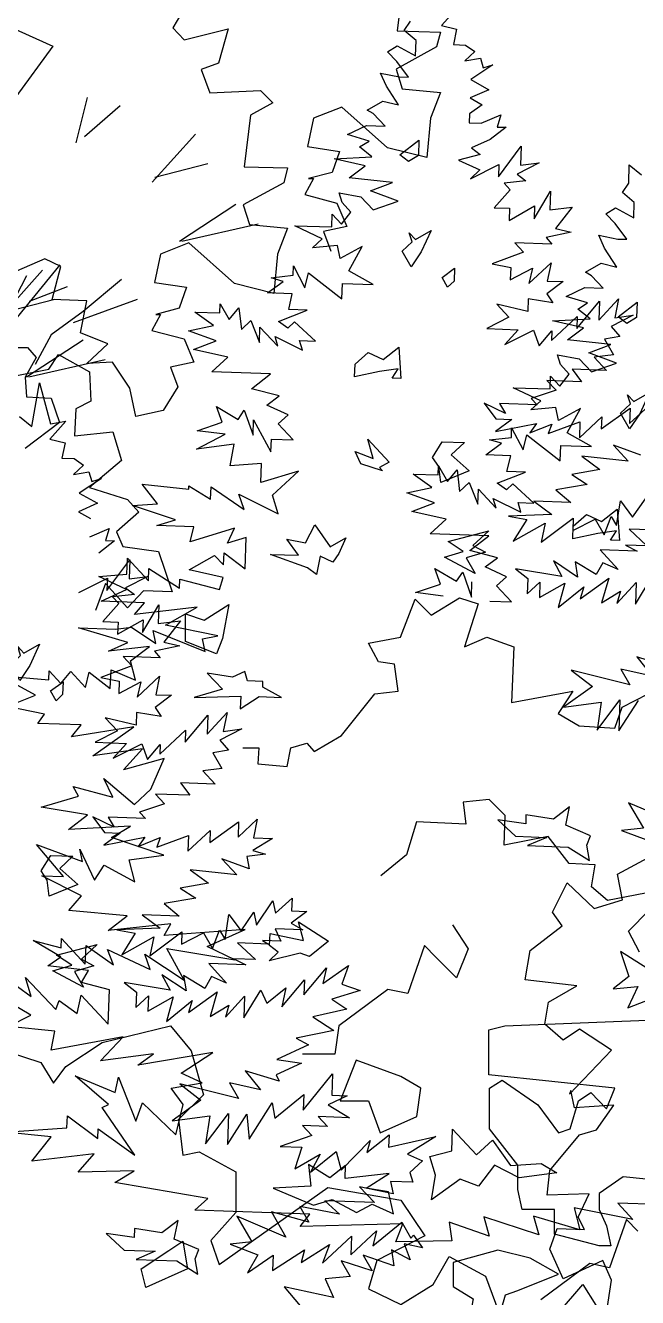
# Model space of a CAD drawing. Header units: inches. Extents: x 11.9 to 85.3, y 21.1 to 37.4.
# Drawn here: x 59.074 to 59.3093, y 23.2808 to 23.7703 of the extents above; entities that cross this region are included whole.
import ezdxf

# ---------------------------------------------------------------- set-up
doc = ezdxf.new("R2010")
doc.units = ezdxf.units.IN
doc.header["$MEASUREMENT"] = 0
doc.layers.add('CAY', color=94, linetype='Continuous')
doc.layers.add('CAY-3', color=61, linetype='Continuous')

# ---------------------------------------------------------------- blocks, each defined once
blk = doc.blocks.new('A$C76451831')
at = {"layer": 'CAY'}
for p, q in [((3764, 1772.8), (3822.4, 1787)), ((3822.4, 1787), (3840.1, 1765.7)), ((3732.8, 1752.2), (3764, 1772.8)), ((3680.9, 1765.7), (3711.5, 1755.7)), ((3711.5, 1755.7), (3722.2, 1738)), ((3840.1, 1765.7), (3850.7, 1728)), ((3722.2, 1738), (3732.8, 1752.2)), ((3850.7, 1728), (3829.5, 1706.7)), ((3829.5, 1706.7), (3833, 1676.1)), ((3833, 1676.1), (3847.2, 1679)), ((3847.2, 1679), (3878.4, 1661.9)), ((3878.4, 1661.9), (3878.4, 1627.1)), ((3864.3, 1582.3), (3957.4, 1648.4)), ((3957.4, 1648.4), (4019.9, 1637.7)), ((4019.9, 1637.7), (4040.5, 1607.1)), ((3878.4, 1627.1), (3857.2, 1602.9)), ((4040.5, 1607.1), (3999.3, 1585.8)), ((3857.2, 1602.9), (3864.3, 1582.3)), ((3999.3, 1585.8), (3992.2, 1561.6)), ((4047.6, 1565.2), (4061.2, 1589.4)), ((4061.2, 1589.4), (4092.4, 1572.3)), ((4092.4, 1572.3), (4106.6, 1533.9)), ((3992.2, 1561.6), (4019.9, 1548.1)), ((4019.9, 1548.1), (4047.6, 1565.2)), ((4154.9, 1541), (4175.6, 1565.2)), ((4175.6, 1565.2), (4217.4, 1499.1)), ((5931.9, 1262.1), (5932.4, 1277.9)), ((5932.4, 1277.9), (5943, 1269.4)), ((5926.6, 1254.1), (5931.9, 1262.1)), ((5936.7, 1245.6), (5926.6, 1254.1)), ((5936.3, 1232.4), (5936.7, 1245.6)), ((5912.4, 1236), (5920.7, 1241.1)), ((5920.2, 1227.6), (5912.4, 1236)), ((5920.7, 1241.1), (5936.3, 1232.4)), ((5930.2, 1214.1), (5920.2, 1227.6)), ((5906.3, 1217.6), (5922.5, 1214.3)), ((5911.3, 1206.6), (5906.3, 1217.6)), ((5922.5, 1214.3), (5930.2, 1214.1)), ((5921.6, 1190.3), (5911.3, 1206.6)), ((5894.8, 1185.8), (5908.2, 1193.5)), ((5908.2, 1193.5), (5921.6, 1190.3)), ((5900.1, 1182.9), (5894.8, 1185.8)), ((5910.1, 1172.2), (5900.1, 1182.9)), ((5878.2, 1165.1), (5894.3, 1172.7)), ((5894.3, 1172.7), (5910.1, 1172.2)), ((5896.6, 1159.5), (5878.2, 1165.1)), ((5888.2, 1154.3), (5896.6, 1159.5)), ((5866.6, 1144.2), (5898.8, 1145.8)), ((5898.8, 1145.8), (5888.2, 1154.3)), ((5893.1, 1138.3), (5866.6, 1144.2)), ((5879.6, 1127.9), (5893.1, 1138.3)), ((5916.6, 1123.9), (5879.6, 1127.9)), ((5897.8, 1116.8), (5916.6, 1123.9)), ((5435.2, 1102.7), (5443.6, 1115.3)), ((5443.6, 1115.3), (5470, 1100.6)), ((5871, 1115), (5889.4, 1111.7)), ((5873.4, 1106.8), (5871, 1115)), ((5921.5, 1107.8), (5897.8, 1116.8)), ((5407.8, 1097.4), (5435.2, 1102.7)), ((5880.8, 1098.4), (5873.4, 1106.8)), ((5889.4, 1111.7), (5899.9, 1100.4)), ((5899.9, 1100.4), (5921.5, 1107.8)), ((5420.6, 1053.6), (5427.3, 1091)), ((5427.3, 1091), (5436.5, 1055.8)), ((5470, 1100.6), (5471.1, 1075.2)), ((5864.5, 1085.8), (5864.9, 1096.7)), ((5864.9, 1096.7), (5872.8, 1088.2)), ((5872.8, 1088.2), (5880.8, 1098.4)), ((5856.5, 1075.7), (5832.8, 1086.9)), ((5832.8, 1086.9), (5864.5, 1085.8)), ((5458.4, 1068.9), (5457.3, 1045.7)), ((5471.1, 1075.2), (5458.4, 1068.9)), ((5848, 1067.8), (5856.5, 1075.7)), ((5869.4, 1069.8), (5848, 1067.8)), ((5871.7, 1058.8), (5869.4, 1069.8)), ((5890.7, 1069), (5871.7, 1058.8)), ((5879.1, 1048.1), (5890.7, 1069)), ((5410, 1062.2), (5420.6, 1053.6)), ((5449.8, 1058.1), (5436.1, 1042.7)), ((5436.5, 1055.8), (5449.8, 1058.1)), ((5457.3, 1045.7), (5490, 1048.9)), ((5490, 1048.9), (5497.4, 1024.6)), ((5831.4, 1044.3), (5831.6, 1052.5)), ((5831.6, 1052.5), (5841.4, 1033.6)), ((5900, 1036.5), (5879.1, 1048.1)), ((5436.1, 1042.7), (5449.1, 1039.5)), ((5449.1, 1039.5), (5446.4, 1026.4)), ((5809.5, 1029.2), (5823, 1039.2)), ((5812.7, 1042.3), (5831.4, 1044.3)), ((5823, 1039.2), (5812.7, 1042.3)), ((5841.4, 1033.6), (5844.6, 1046.6)), ((5844.6, 1046.6), (5873.3, 1024.3)), ((5873.3, 1024.3), (5873.7, 1037.4)), ((5873.7, 1037.4), (5900, 1036.5)), ((5446.4, 1026.4), (5456.8, 1026.1)), ((5456.8, 1026.1), (5464.8, 1020.4)), ((5830.8, 1028.5), (5809.5, 1029.2)), ((5827.6, 1015), (5830.8, 1028.5)), ((5464.8, 1020.4), (5456.3, 1012.5)), ((5456.3, 1012.5), (5469.5, 1014.7)), ((5469.5, 1014.7), (5472, 1006.5)), ((5497.4, 1024.6), (5470, 1001.4)), ((5768.6, 1012.1), (5768.9, 1019.8)), ((5768.9, 1019.8), (5776.6, 1006.4)), ((5776.6, 1006.4), (5785.1, 1016.5)), ((5785.1, 1016.5), (5787.1, 997.8)), ((5819.1, 1004.9), (5843.5, 1014.5)), ((5843.5, 1014.5), (5827.6, 1015)), ((5480.2, 1008.9), (5461.2, 996.5)), ((5472, 1006.5), (5480.2, 1008.9)), ((5747.3, 1012.8), (5768.6, 1012.1)), ((5763.2, 1001.4), (5747.3, 1012.8)), ((5787.1, 997.8), (5795.1, 1005.7)), ((5795.1, 1005.7), (5802.6, 986.9)), ((5827.1, 999.2), (5819.1, 1004.9)), ((5832.7, 1004.4), (5827.1, 999.2)), ((5850.7, 987.9), (5832.7, 1004.4)), ((5461.2, 996.5), (5476.8, 987.8)), ((5470, 1001.4), (5502.7, 990.9)), ((5741.8, 996.7), (5763.2, 1001.4)), ((5765.5, 988.2), (5741.8, 996.7)), ((5802.6, 986.9), (5803.1, 1000)), ((5803.1, 1000), (5818.4, 983.6)), ((5476.8, 987.8), (5460.6, 980.6)), ((5502.7, 990.9), (5512.2, 980.3)), ((5746.2, 980.7), (5765.5, 988.2)), ((5818.4, 983.6), (5815.9, 991.8)), ((5815.9, 991.8), (5839.5, 980.1)), ((5839.5, 980.1), (5837.1, 988.4)), ((5837.1, 988.4), (5850.7, 987.9)), ((5460.6, 980.6), (5470.9, 974.8)), ((5512.2, 980.3), (5493.2, 963.4)), ((5775.4, 974.2), (5746.2, 980.7)), ((5761.9, 961.5), (5775.4, 974.2)), ((5470.3, 959), (5486.9, 966.1)), ((5486.9, 966.1), (5483.8, 955.8)), ((5493.2, 963.4), (5498.5, 950.8)), ((5812.1, 959.8), (5761.9, 961.5)), ((5795.8, 947.2), (5812.1, 959.8)), ((5491.5, 955.5), (5478, 945.1)), ((5483.8, 955.8), (5491.5, 955.5)), ((5498.5, 950.8), (5529.1, 946.6)), ((5485, 913.1), (5504.5, 939.2)), ((5504.5, 939.2), (5503.9, 922.9)), ((5529.1, 946.6), (5540.7, 911.8)), ((5819.6, 940.9), (5795.8, 947.2)), ((5808.9, 933.2), (5819.6, 940.9)), ((5770.8, 918.6), (5765.8, 931.9)), ((5765.8, 931.9), (5784.4, 920.9)), ((5784.4, 920.9), (5789.7, 928.8)), ((5789.7, 928.8), (5797.1, 907.3)), ((5827.2, 924.8), (5808.9, 933.2)), ((5460.9, 911.2), (5485.4, 923.5)), ((5483.7, 919.1), (5475.3, 895.9)), ((5502.7, 898.1), (5483.7, 919.1)), ((5485.4, 923.5), (5485, 913.1)), ((5519.9, 925), (5501, 915.3)), ((5503.9, 922.9), (5519.9, 925)), ((5749.2, 911.2), (5770.8, 918.6)), ((5797.1, 907.3), (5797.6, 920.4)), ((5818.7, 916.9), (5827.2, 924.8)), ((5831.4, 903.4), (5818.7, 916.9)), ((5508.5, 909.6), (5489.8, 907.5)), ((5489.8, 907.5), (5495.1, 901.9)), ((5501, 915.3), (5508.5, 909.6)), ((5516.4, 912.8), (5502.7, 898.1)), ((5540.7, 911.8), (5516.4, 912.8)), ((5773.1, 908.1), (5749.2, 911.2)), ((5495.1, 901.9), (5481.4, 886.5)), ((5515.5, 877.1), (5529.5, 900.7)), ((5529.5, 900.7), (5528.9, 884.8)), ((5812.9, 904), (5831.4, 903.4)), ((5481.4, 886.5), (5494.5, 886)), ((5494.1, 875.6), (5515.9, 888)), ((5494.5, 886), (5494.1, 875.6)), ((5515.9, 888), (5515.5, 877.1)), ((5528.9, 884.8), (5548, 886.9)), ((5548, 886.9), (5533.8, 868.8)), ((5547.3, 865.6), (5525.8, 860.9)), ((5533.8, 868.8), (5547.3, 865.6)), ((5498.9, 856.4), (5506.3, 848.5)), ((5530.6, 855.3), (5498.9, 856.4)), ((5525.8, 860.9), (5530.6, 855.3)), ((5506.3, 848.5), (5479.7, 838.5)), ((5479.7, 838.5), (5495.4, 835.2)), ((5495.4, 835.2), (5495.1, 824.8)), ((5495.1, 824.8), (5514, 834.6)), ((5510.8, 821.5), (5530, 839.5)), ((5514, 834.6), (5510.8, 821.5)), ((5530, 839.5), (5526.8, 823.7)), ((5540.3, 823.2), (5526.4, 812.8)), ((5526.8, 823.7), (5540.3, 823.2)), ((5510.4, 808.4), (5510, 797.5)), ((5531.5, 805), (5510.4, 808.4)), ((5526.4, 812.8), (5531.5, 805)), ((5570.9, 790), (5587.9, 808.4)), ((5587.9, 808.4), (5584.6, 792.2)), ((5510, 797.5), (5483.5, 803.9)), ((5483.5, 803.9), (5494, 792.7)), ((5552.1, 782.9), (5571.5, 806.3)), ((5571.5, 806.3), (5570.9, 790)), ((5494, 792.7), (5475, 782.9)), ((5530.4, 772.8), (5552.4, 793.3)), ((5552.4, 793.3), (5552.1, 782.9)), ((5600.5, 794.4), (5581.6, 784.6)), ((5584.6, 792.2), (5600.5, 794.4)), ((5475, 782.9), (5501.7, 782)), ((5501.7, 782), (5490.4, 769.2)), ((5490.4, 769.2), (5514.9, 781.5)), ((5514.9, 781.5), (5519.8, 768.2)), ((5519.8, 768.2), (5530.7, 781)), ((5530.7, 781), (5530.4, 772.8)), ((5589, 776.2), (5575.8, 773.9)), ((5581.6, 784.6), (5589, 776.2)), ((5575.8, 773.9), (5583.5, 760.5)), ((5583.5, 760.5), (5567.1, 758.4)), ((5567.1, 758.4), (5577.6, 747.1)), ((5577.6, 747.1), (5548.1, 748.2)), ((5548.1, 748.2), (5555.9, 737.5)), ((5526.5, 738.5), (5534.4, 730.1)), ((5555.9, 737.5), (5526.5, 738.5)), ((5534.4, 730.1), (5512.8, 723.1)), ((5512.8, 723.1), (5518.1, 717.5)), ((5472.8, 719.1), (5482.8, 705.6)), ((5491.1, 710.3), (5472.8, 719.1)), ((5518.1, 717.5), (5485.9, 718.6)), ((5485.9, 718.6), (5491.1, 710.3)), ((5573.1, 697), (5597.7, 714.7)), ((5597.3, 701.6), (5613.7, 716.9)), ((5597.7, 714.7), (5597.3, 701.6)), ((5613.7, 716.9), (5610.4, 701.1)), ((5496.3, 705.1), (5482.4, 694.7)), ((5482.4, 694.7), (5517.5, 701.6)), ((5482.8, 705.6), (5496.3, 705.1)), ((5517.5, 701.6), (5511.8, 693.7)), ((5511.8, 693.7), (5530.6, 701.2)), ((5527.6, 693.1), (5554.7, 703.1)), ((5530.6, 701.2), (5527.6, 693.1)), ((5554.2, 689.5), (5573.5, 707.4)), ((5554.7, 703.1), (5554.2, 689.5)), ((5573.5, 707.4), (5573.1, 697)), ((5626.7, 700.5), (5610, 690.2)), ((5610.4, 701.1), (5626.7, 700.5)), ((5620.8, 687.1), (5604.8, 685)), ((5610, 690.2), (5620.8, 687.1)), ((5606.7, 674.5), (5583.5, 683)), ((5583.5, 683), (5596.1, 669.4)), ((5604.8, 685), (5606.7, 674.5)), ((5596.1, 669.4), (5556.4, 673.5)), ((5556.4, 673.5), (5571.9, 662.1)), ((5571.9, 662.1), (5547.7, 658)), ((5547.7, 658), (5561, 649.3)), ((5561, 649.3), (5534.1, 644.8)), ((5534.1, 644.8), (5546.9, 634)), ((5613.2, 626.2), (5627.1, 647)), ((5627.1, 647), (5629.4, 636.5)), ((5629.4, 636.5), (5643.5, 649.2)), ((5643.5, 649.2), (5643.1, 638.3)), ((5515.2, 635.1), (5530.7, 623.7)), ((5546.9, 634), (5515.2, 635.1)), ((5586.1, 614), (5589.5, 635.2)), ((5589.5, 635.2), (5599.9, 621.2)), ((5599.9, 621.2), (5610.9, 637.2)), ((5610.9, 637.2), (5613.2, 626.2)), ((5656.2, 637.9), (5642.7, 627.9)), ((5643.1, 638.3), (5656.2, 637.9)), ((5530.7, 623.7), (5493.4, 622.2)), ((5493.4, 622.2), (5509.2, 619.4)), ((5575.4, 606.2), (5581.3, 621.9)), ((5581.3, 621.9), (5586.1, 614)), ((5629, 622.9), (5634, 612.3)), ((5652.9, 622.1), (5629, 622.9)), ((5642.7, 627.9), (5652.9, 622.1)), ((5509.2, 619.4), (5497.7, 600.8)), ((5497.7, 600.8), (5525, 616.1)), ((5521.7, 599.9), (5549.1, 620.3)), ((5525, 616.1), (5521.7, 599.9)), ((5549.1, 620.3), (5548.8, 609.9)), ((5548.8, 609.9), (5567.7, 619.6)), ((5567.7, 619.6), (5575.4, 606.2)), ((5596.8, 610.9), (5612.2, 596.8)), ((5623.5, 610), (5596.8, 610.9)), ((5618.2, 612.9), (5623.5, 610)), ((5634, 612.3), (5618.2, 612.9)), ((5603.9, 592.1), (5572.2, 593.2)), ((5572.2, 593.2), (5587.5, 576.3)), ((5612.2, 596.8), (5593.6, 597.4)), ((5593.6, 597.4), (5603.9, 592.1)), ((5653.7, 566.3), (5673.1, 589.7)), ((5669.9, 576.2), (5691.8, 591.7)), ((5673.1, 589.7), (5669.9, 576.2)), ((5691.8, 591.7), (5686.2, 575.6)), ((5552.8, 569.8), (5532, 583.7)), ((5532, 583.7), (5539.2, 570.3)), ((5568.7, 572), (5550.5, 583.1)), ((5550.5, 583.1), (5552.8, 569.8)), ((5574.5, 582.2), (5568.7, 572)), ((5587.5, 576.3), (5574.5, 582.2)), ((5634.8, 556.1), (5654.2, 579.4)), ((5654.2, 579.4), (5653.7, 566.3)), ((5499.6, 577.1), (5510.2, 568.6)), ((5539.2, 570.3), (5499.6, 577.1)), ((5510.2, 568.6), (5509.7, 555.5)), ((5554.9, 551.2), (5579.5, 568.9)), ((5579.5, 568.9), (5573.3, 547.8)), ((5602.3, 546.8), (5616.7, 570.3)), ((5616.7, 570.3), (5621.8, 559.3)), ((5621.8, 559.3), (5638.1, 572.3)), ((5638.1, 572.3), (5634.8, 556.1)), ((5701.9, 570.1), (5677.6, 562.8)), ((5686.2, 575.6), (5701.9, 570.1)), ((5509.7, 555.5), (5520.5, 565.5)), ((5520.5, 565.5), (5520, 552.4)), ((5520, 552.4), (5541.7, 564.8)), ((5541.7, 564.8), (5536, 543.7)), ((5536, 543.7), (5557.9, 561.5)), ((5557.9, 561.5), (5554.9, 551.2)), ((5573.3, 547.8), (5589.5, 557.7)), ((5586.4, 547.4), (5602.9, 565.4)), ((5589.5, 557.7), (5586.4, 547.4)), ((5602.9, 565.4), (5602.3, 546.8)), ((5677.6, 562.8), (5690.5, 554.2)), ((5690.5, 554.2), (5661.2, 547.5)), ((5661.2, 547.5), (5679.4, 536)), ((5679.4, 536), (5647, 529.4)), ((5683.6, 539.8), (5680.1, 515.6)), ((5657.7, 523.6), (5630.5, 510.9)), ((5647, 529.4), (5657.7, 523.6)), ((5680.1, 515.6), (5652.4, 515.6)), ((5651.7, 507.9), (5630, 497.8)), ((5630.5, 510.9), (5651.7, 507.9)), ((5589.9, 491), (5597.6, 477.6)), ((5616.4, 485.1), (5589.9, 491)), ((5632.6, 492.3), (5603.4, 501.4)), ((5603.4, 501.4), (5616.4, 485.1)), ((5630, 497.8), (5632.6, 492.3)), ((5653, 467.5), (5678.1, 498.8)), ((5678.1, 498.8), (5677.5, 480.3)), ((5597.6, 477.6), (5547.3, 490.2)), ((5547.3, 490.2), (5565.4, 476)), ((5628.7, 460.7), (5653.5, 481.1)), ((5653.5, 481.1), (5653, 467.5)), ((5677.5, 480.3), (5690.6, 479.8)), ((5565.4, 476), (5540.7, 458.3)), ((5606.8, 442.8), (5626.5, 473.9)), ((5626.5, 473.9), (5628.7, 460.7)), ((5690.6, 479.8), (5674.5, 472.2)), ((5674.5, 472.2), (5692.6, 461.1)), ((5540.7, 458.3), (5573.1, 462.6)), ((5569.5, 438.7), (5589, 464.8)), ((5573.1, 462.6), (5569.5, 438.7)), ((5589, 464.8), (5588.1, 438)), ((5588.1, 438), (5604.8, 464.2)), ((5604.8, 464.2), (5606.8, 442.8)), ((5665.9, 462.1), (5673.8, 453.6)), ((5692.6, 461.1), (5665.9, 462.1)), ((5652.5, 454.4), (5660.4, 445.9)), ((5673.8, 453.6), (5652.5, 454.4)), ((5660.4, 445.9), (5633.3, 436.5)), ((5633.3, 436.5), (5651.9, 435.8)), ((5685.6, 416.1), (5710.5, 441.5)), ((5707.5, 431.2), (5726.6, 446.4)), ((5710.5, 441.5), (5707.5, 431.2)), ((5726.6, 446.4), (5726.2, 435.9)), ((5726.2, 435.9), (5766.8, 445)), ((5766.8, 445), (5742.3, 429.9)), ((5651.9, 435.8), (5645.8, 417.4)), ((5645.8, 417.4), (5667.5, 429.8)), ((5659.3, 414.3), (5681.2, 432.1)), ((5667.5, 429.8), (5659.3, 414.3)), ((5681.2, 432.1), (5685.6, 416.1)), ((5742.3, 429.9), (5755.2, 424.1)), ((5755.2, 424.1), (5744.5, 414)), ((5746.9, 405.8), (5727.9, 406.4)), ((5727.9, 406.4), (5730.2, 395.9)), ((5744.5, 414), (5746.9, 405.8)), ((5701.4, 401.9), (5714.1, 388.3)), ((5730.2, 395.9), (5701.4, 401.9)), ((5650.1, 385.1), (5657.8, 371.7)), ((5684.3, 378.5), (5650.1, 385.1)), ((5714.1, 388.3), (5671.6, 389.8)), ((5671.6, 389.8), (5684.3, 378.5)), ((5596.3, 376.6), (5609.2, 354.8)), ((5638.3, 358.8), (5596.3, 376.6)), ((5625.9, 380.5), (5638.3, 358.8)), ((5657.8, 371.7), (5625.9, 380.5)), ((5712.8, 351.2), (5737.6, 371.6)), ((5737.6, 371.6), (5745.2, 357.8)), ((5694, 343.7), (5716, 364.2)), ((5716, 364.2), (5712.8, 351.2)), ((5745.2, 357.8), (5747.6, 360.4)), ((5747.6, 360.4), (5755.4, 349.7)), ((5609.2, 354.8), (5590.5, 352.7)), ((5590.5, 352.7), (5614.2, 343.7)), ((5651.2, 337), (5675.7, 352.5)), ((5669.7, 336.4), (5694.5, 359.5)), ((5675.7, 352.5), (5669.7, 336.4)), ((5694.5, 359.5), (5694, 343.7)), ((5755.4, 349.7), (5739.6, 353)), ((5739.6, 353), (5744.6, 339.2)), ((5614.2, 343.7), (5605.5, 328.2)), ((5605.5, 328.2), (5627.4, 343.3)), ((5626.9, 330.2), (5654.2, 347.8)), ((5627.4, 343.3), (5626.9, 330.2)), ((5654.2, 347.8), (5651.2, 337)), ((5712.1, 329.9), (5685.6, 338.5)), ((5685.6, 338.5), (5693.3, 325.1)), ((5730.8, 334.2), (5704.4, 343.3)), ((5704.4, 343.3), (5712.1, 329.9)), ((5744.6, 339.2), (5728.6, 347.9)), ((5728.6, 347.9), (5730.8, 334.2)), ((5693.3, 325.1), (5672, 323.1)), ((5672, 323.1), (5679.1, 307)), ((5636.8, 316.2), (5655.1, 294.3)), ((5679.1, 307), (5636.8, 316.2))]:
    blk.add_line(p, q, dxfattribs=at)
for points in [[(4196, 1540.6), (4200.2, 1569.1), (4192.8, 1586), (4159, 1570.1), (4147.4, 1595.5), (4153.8, 1613.4), (4177, 1612.3), (4171.7, 1622.9), (4181.2, 1642.9), (4145.3, 1641.9), (4147.4, 1663), (4172.8, 1693.5), (4187.5, 1697.8), (4202.3, 1718.9), (4168.5, 1716.7), (4165.4, 1731.5), (4164.3, 1728.3), (4200.2, 1766.3), (4172.8, 1784.2), (4159, 1774.7), (4143.2, 1788.5), (4146.4, 1807.4), (4170.6, 1821.2), (4126.4, 1826.4), (4130.6, 1851.7), (4158, 1872.8), (4149.6, 1884.4), (4162.2, 1909.7), (4185.4, 1887.6), (4209.7, 1895), (4205.5, 1917.1), (4235, 1933)], [(5738.9, 1437), (5733.7, 1392.7), (5770.6, 1391.6), (5767.4, 1379), (5732.6, 1360), (5737.9, 1343.1), (5770.6, 1340), (5762.2, 1317.8), (5759, 1284.1), (5725.2, 1292.5), (5686.2, 1327.3), (5662, 1317.8), (5656.7, 1293.6), (5684.1, 1289.3), (5677.8, 1271.4), (5657.7, 1266.1), (5662, 1266.1), (5654.6, 1252.4), (5682, 1245), (5690.4, 1225), (5670.4, 1220.8), (5676.7, 1203.9)], [(1271.4, 1199.6), (1249.3, 1161.6), (1258.8, 1151.1), (1296.7, 1160.6), (1288.3, 1131.1), (1273.5, 1125.8), (1280.9, 1105.7), (1324.2, 1107.9), (1334.7, 1097.3), (1315.7, 1086.8), (1310.4, 1042.5), (1347.4, 1041.4), (1344.2, 1028.7), (1309.4, 1009.8), (1314.7, 992.9), (1347.4, 989.7), (1338.9, 967.6), (1335.8, 933.8), (1302, 942.3), (1263, 977.1), (1238.7, 967.6), (1233.4, 943.3), (1260.9, 939.1), (1254.5, 921.2), (1234.5, 915.9), (1238.7, 915.9), (1231.3, 902.2), (1258.8, 894.8), (1267.2, 874.8), (1247.2, 870.5), (1253.5, 853.7)], [(5467.9, 1335.7), (5458.4, 1296.7)], [(5496.4, 1328.4), (5465.8, 1302)], [(5560.7, 1304.1), (5523.8, 1263)], [(5571.3, 1278.8), (5525.9, 1267.2)], [(5595.5, 1244), (5547, 1212.3)], [(5614.5, 1227.1), (5549.1, 1212.3)], [(1104.5, 348.3), (1127.9, 331.1), (1123.1, 347.6), (1148.9, 320), (1151.8, 327.6), (1167.3, 316.6), (1170.6, 332.4), (1193.7, 307.5), (1194.8, 337), (1171, 343.2), (1176.8, 353.5), (1142, 357.4), (1153.2, 365.2), (1129.6, 379.1), (1153.4, 372.9), (1153.7, 381), (1174.2, 359), (1174.8, 374.8), (1198.2, 358.2), (1193.2, 371.5), (1229.8, 354.3), (1225.3, 367.6), (1258.9, 345.2), (1244, 372.4), (1302.2, 362.7), (1278.5, 373.9), (1311.2, 388.7), (1241.7, 383.4), (1247.5, 393.6), (1193.8, 387.8), (1210.1, 400.4), (1160, 404.8), (1170.8, 417.6), (1137, 434.6), (1155.6, 434), (1132.5, 461.5), (1171.9, 447), (1169.5, 457.5), (1182.2, 430.8), (1190.3, 443.7), (1216.6, 429.6), (1211.8, 448.3), (1241.4, 452.3), (1196.6, 467.5), (1212.8, 477.3), (1159.7, 474.2), (1176, 486.8), (1136.3, 493.6), (1168.4, 502.9), (1163.7, 511.2), (1197.8, 501.9), (1190.2, 518), (1216.2, 495.8), (1230.2, 508.9), (1241.6, 535.3), (1206.8, 525.6), (1223.3, 543.6), (1180.5, 537.4), (1215.8, 562.4), (1162.5, 553.9), (1170.5, 564), (1133.4, 565.3), (1139.1, 573.3), (1107.2, 579.8), (1131.5, 589.4), (1100.4, 606.4), (1142.9, 602.6), (1143.1, 610.3), (1153.2, 599.5), (1161.7, 609.7), (1174.4, 596.1), (1177.5, 609.1), (1195.6, 595.3), (1196.2, 611.2), (1217.2, 602.3), (1212.8, 618.8), (1229.1, 631.3), (1194, 627.1), (1210.6, 634.7), (1168.4, 647.1), (1200.1, 646), (1213.8, 647.7), (1234.6, 633.9), (1232.3, 644.8), (1276.9, 627), (1274.6, 637.9), (1287.8, 640.2), (1242.8, 649.4), (1270.1, 664.8), (1216.4, 658.5), (1224.9, 668.7), (1187.8, 670), (1209.5, 680.1), (1185.8, 691.3), (1209.9, 693.2), (1210.4, 706.8), (1228.3, 687.6), (1228.7, 698), (1254.8, 681.2), (1255.1, 688.9), (1289.2, 680), (1292.3, 690.3), (1263.1, 696.8), (1284.8, 709.2), (1292.7, 701.2), (1293, 711.6), (1311.1, 697.8), (1312.1, 724.6), (1296, 719.7), (1301.9, 732.6), (1263.9, 720.8), (1267.1, 733.8), (1235.4, 734.9), (1251.4, 739.8), (1214.7, 752), (1236, 753.5), (1223, 770.3), (1262.8, 766.2), (1262.9, 768.9), (1281.5, 757.4), (1281.9, 768.2), (1310.2, 748.6), (1305.7, 761.9), (1339.5, 744.9), (1334.6, 760.9), (1356.7, 781.5), (1324.6, 771.7), (1325.2, 788), (1298.4, 786.2), (1301.7, 804.7), (1269.4, 800.4), (1293.9, 813.1), (1270, 816.2), (1291.5, 823.6), (1286.5, 837), (1305.2, 825.9), (1310.4, 833.9), (1317.9, 812.3), (1318.3, 825.4), (1333.2, 798.2), (1333.6, 809), (1352.2, 808.4), (1339.5, 822), (1347.9, 829.8), (1329.6, 838.2), (1340.3, 846), (1316.5, 852.2), (1332.8, 864.8), (1282.6, 866.6), (1296.2, 879.2), (1266.9, 885.7), (1286.2, 893.2), (1262.5, 901.7), (1284, 906.4), (1268.1, 917.8), (1289.3, 917.1), (1289.6, 924.8), (1297.3, 911.4), (1305.8, 921.5), (1307.9, 902.9), (1315.9, 910.7), (1323.4, 891.9), (1323.8, 905), (1339.1, 888.6), (1336.7, 896.9), (1360.3, 885.2), (1357.8, 893.4), (1371.4, 892.9), (1353.4, 909.4), (1347.8, 904.2), (1339.8, 909.9), (1364.2, 919.5), (1348.4, 920), (1351.5, 933.5), (1330.3, 934.3), (1343.8, 944.2), (1333.4, 947.3), (1352.1, 949.4), (1352.4, 957.5), (1362.1, 938.6), (1365.3, 951.6), (1394, 929.3), (1394.4, 942.4), (1420.7, 941.5), (1399.8, 953.1), (1411.4, 974), (1392.5, 963.8), (1390.1, 974.8), (1368.8, 972.8), (1377.2, 980.7), (1353.6, 991.9), (1385.3, 990.8), (1385.6, 1001.7), (1393.5, 993.3), (1401.6, 1003.4), (1394.2, 1011.8), (1391.7, 1020.1), (1410.2, 1016.7), (1420.7, 1005.5), (1442.2, 1012.9), (1418.5, 1021.8), (1437.3, 1028.9), (1400.3, 1032.9), (1413.8, 1043.3), (1387.3, 1049.2), (1419.5, 1050.8), (1409, 1059.4), (1417.3, 1064.5), (1398.9, 1070.1), (1415, 1077.7), (1430.9, 1077.2), (1420.8, 1088), (1415.5, 1090.9), (1428.9, 1098.6), (1442.4, 1095.4), (1432.1, 1111.6), (1427, 1122.6), (1443.2, 1119.4), (1450.9, 1119.1), (1441, 1132.6), (1433.1, 1141), (1441.4, 1146.2), (1457, 1137.5), (1457.5, 1150.6), (1447.3, 1159.1), (1452.6, 1167.1)], [(1492.9, 1178.8), (1479.2, 1163.4), (1492.2, 1160.3), (1489.5, 1147.2), (1499.9, 1146.8), (1507.9, 1141.1), (1499.4, 1133.3), (1512.7, 1135.5), (1515.1, 1127.3), (1523.3, 1129.7), (1504.3, 1117.2), (1519.9, 1108.5), (1503.8, 1101.4), (1514, 1095.6), (1503.3, 1087.8), (1503, 1080.1), (1513.4, 1079.7), (1530, 1086.9), (1526.9, 1076.5), (1534.6, 1076.3), (1521.1, 1065.9), (1505, 1058.7), (1512.5, 1053), (1493.8, 1048.2), (1512, 1039.9), (1504.1, 1032), (1528.5, 1044.3), (1528.1, 1033.9), (1547.6, 1060), (1547.1, 1043.7), (1563, 1045.8), (1544.1, 1036.1), (1551.6, 1030.3), (1532.9, 1028.3), (1538.2, 1022.7), (1524.5, 1007.3), (1537.6, 1006.8), (1537.3, 996.4), (1559, 1008.8), (1558.6, 997.9), (1572.6, 1021.5), (1572, 1005.6), (1591.1, 1007.7), (1576.9, 989.6), (1590.4, 986.4), (1568.9, 981.7), (1573.7, 976.1), (1542, 977.2), (1549.5, 969.2), (1522.8, 959.3), (1538.6, 956), (1538.2, 945.6), (1557.1, 955.4), (1554, 942.3), (1573.2, 960.2), (1569.9, 944.5), (1583.5, 944), (1569.5, 933.6), (1574.7, 925.7), (1553.5, 929.2), (1553.1, 918.3), (1526.6, 924.7), (1537.1, 913.4), (1518.2, 903.7), (1544.9, 902.7), (1533.5, 890), (1558, 902.3), (1563, 889), (1573.8, 901.7), (1573.5, 893.6), (1595.6, 914.1), (1595.2, 903.7), (1614.6, 927.1), (1614, 910.8), (1631, 929.2), (1627.7, 913), (1643.6, 915.2), (1624.7, 905.4), (1632.1, 897), (1618.9, 894.7), (1626.6, 881.3), (1610.2, 879.2), (1620.7, 867.9), (1591.3, 868.9), (1599.1, 858.2), (1569.6, 859.3), (1577.5, 850.8), (1556, 843.9), (1561.2, 838.3), (1529.1, 839.4), (1534.2, 831), (1515.9, 839.8), (1525.9, 826.3), (1539.5, 825.9), (1525.5, 815.5), (1560.6, 822.4), (1554.9, 814.4), (1573.8, 821.9), (1570.8, 813.9), (1597.8, 823.8), (1597.4, 810.2), (1616.6, 828.2), (1616.2, 817.7), (1640.9, 835.5), (1640.4, 822.3), (1656.8, 837.6)], [(1649.9, 795.3), (1626.6, 803.8), (1639.3, 790.2), (1599.5, 794.3), (1615, 782.9), (1590.8, 778.7), (1604.1, 770.1), (1577.2, 765.6), (1590, 754.7), (1558.3, 755.8), (1573.8, 744.4), (1536.6, 743), (1552.3, 740.2), (1540.8, 721.6), (1568.1, 736.9), (1564.8, 720.7), (1592.2, 741.1), (1591.9, 730.6), (1610.8, 740.4), (1618.5, 727), (1624.5, 742.7), (1629.2, 734.8), (1632.6, 756), (1643, 742), (1654, 757.9)], [(1666.6, 730.8), (1639.9, 731.7), (1655.3, 717.6), (1636.8, 718.2), (1647, 712.9), (1615.3, 714), (1630.6, 697.1), (1617.6, 703), (1611.9, 692.8), (1593.7, 703.8), (1595.9, 690.6), (1575.1, 704.5), (1582.3, 691.1), (1542.7, 697.9), (1553.3, 689.4), (1552.8, 676.3), (1563.6, 686.3), (1563.1, 673.2), (1584.9, 685.6), (1579.1, 664.5), (1601.1, 682.3), (1598, 672), (1622.6, 689.7), (1616.4, 668.6), (1632.6, 678.5), (1629.6, 668.1), (1646.1, 686.1), (1645.4, 667.6), (1659.8, 691.1)], [(1675.7, 613), (1646.5, 622.2), (1659.6, 605.9), (1633, 611.8), (1640.7, 598.4), (1590.4, 611), (1608.5, 596.8), (1583.9, 579.1), (1616.2, 583.4), (1612.6, 559.5), (1632.1, 585.5), (1631.2, 558.8), (1648, 585)], [(1681.4, 479.5), (1639.5, 497.3), (1652.3, 475.6), (1633.6, 473.5), (1657.4, 464.5)], [(1663.8, 350.1), (1632.7, 369.7), (1639.7, 348.2), (1626.2, 337.8), (1647.6, 339.7), (1638.8, 321.5), (1663.1, 331)], [(1665, 152.8), (1630.2, 154), (1643.3, 140), (1592.9, 149.9), (1597.7, 131.1), (1558.2, 142.9), (1562.6, 126.9), (1515.6, 142.2), (1520, 125.7), (1486, 137.8), (1488.1, 121.8), (1440.1, 120.8), (1446.1, 136.4), (1358.1, 134.1), (1366.6, 144.6), (1267.9, 148.1), (1279.1, 158.1), (1199.4, 171.8), (1216.1, 181.6), (1168, 180.6), (1181.7, 196.4), (1128.5, 190.1), (1145, 210.9), (1105.3, 215), (1158.5, 218.6), (1158.8, 229), (1184.9, 209.5), (1185.2, 217.6), (1216.5, 195.2), (1188.5, 236.1), (1194, 238.6), (1165.5, 263.2), (1199.8, 248.8), (1202.6, 261.9), (1217.6, 224.2), (1223.1, 239.9), (1251.6, 212.6), (1257.9, 238.7), (1247.6, 252.6), (1274.4, 257.1), (1256.2, 265.5), (1283.5, 283.1), (1219.2, 272.2), (1232.7, 282.1), (1187.2, 276), (1206.5, 296.7), (1144.9, 285.2), (1148.2, 301.4), (1108.5, 305.5), (1127.4, 315.3), (1098.5, 332.2)], [(5444.7, 1192.3), (5399.3, 1136.4)], [(5416.2, 1182.8), (5388.8, 1130.1)], [(5497.4, 1179.7), (5464.7, 1152.2), (5437.3, 1132.2), (5423.6, 1106.9)], [(5451, 1173.3), (5418.3, 1160.7)], [(5456.3, 1142.7), (5511.1, 1162.8)], [(1253.5, 853.7), (1240.8, 833.6), (1217.6, 828.4), (1212.4, 852.6), (1197.6, 874.8), (1175.4, 873.7), (1193.4, 890.6), (1170.2, 900.1), (1175.4, 927.5), (1145.9, 928.6), (1153.3, 957), (1139.6, 963.4), (1115.3, 952.8)], [(1087.9, 887.4), (1124.8, 887.4), (1132.2, 879), (1122.7, 862.1), (1123.8, 845.2), (1144.9, 844.2), (1152.2, 823.1), (1122.7, 800.9)], [(1137.5, 953.9), (1100.6, 912.7)], [(1484.5, 939.3), (1479.8, 947.6), (1490.5, 955.4), (1490.1, 944.5), (1484.5, 939.3)], [(1148, 928.6), (1102.7, 917)], [(1172.3, 893.7), (1123.8, 862.1)], [(1191.3, 876.9), (1125.9, 862.1)], [(5441.4, 818.5), (5436.7, 826.9), (5447.4, 834.6), (5447, 823.8), (5441.4, 818.5)]]:
    blk.add_lwpolyline(points, dxfattribs=at)
for points in [[(3821.2, 1594.5), (3833.1, 1602.4), (3837, 1578.6), (3801.4, 1562.8), (3797.4, 1578.6)], [(5351.5, 1415.3), (5379.2, 1443), (5406.9, 1431.1), (5395, 1399.4), (5438.6, 1379.6), (5406.9, 1336.1), (5391, 1367.8), (5331.7, 1363.8)], [(5922.9, 1147.7), (5939.2, 1160.3), (5938.7, 1147.1), (5930.4, 1142)], [(5925, 1065.1), (5933.4, 1073), (5931, 1080.8), (5936.2, 1075.1), (5949.6, 1082.8), (5941.3, 1064.5), (5932.7, 1051.7)], [(1443.6, 1052.7), (1459.9, 1065.3), (1459.5, 1052.2), (1451.1, 1047)], [(1445.7, 970.1), (1454.1, 978), (1451.7, 985.8), (1456.9, 980.2), (1470.4, 987.9), (1462, 969.6), (1453.4, 956.7)], [(5923.9, 955.9), (5916.2, 956.2), (5921.4, 964.1), (5905.5, 962), (5884.1, 957.3), (5884.4, 968.1), (5895.7, 978.2), (5908.6, 972.3), (5922.1, 982.7)], [(5552.4, 869.2), (5552.4, 892.9), (5568.2, 887.7), (5589.3, 900.9), (5584, 871.8), (5578.8, 858.6)], [(1444.6, 860.9), (1436.9, 861.2), (1442.2, 869.2), (1426.3, 867), (1404.8, 862.3), (1405.2, 873.2), (1416.4, 883.2), (1429.3, 877.3), (1442.8, 887.7)], [(5402.6, 849.4), (5411, 857.2), (5408.6, 865), (5413.8, 859.4), (5427.2, 867.1), (5418.9, 848.8), (5410.3, 835.9)], [(1428.7, 781.7), (1410.3, 787.8), (1405.3, 798.4), (1420.9, 792.4), (1416.1, 808.9), (1434.4, 789.2), (1426.1, 784.5)], [(1476.9, 785.4), (1471.7, 793.3), (1479.9, 806.6), (1498.9, 806), (1487.6, 795.5), (1503, 781.8), (1478.7, 771.8)], [(1364.6, 698.7), (1332.9, 710.2), (1356.9, 709.4), (1346.9, 723.3), (1362.7, 720.1), (1370.9, 735.6), (1383.8, 716.6), (1397.3, 724.3), (1391.3, 710.9), (1386.1, 703.4), (1375.4, 708.7), (1372.1, 693)], [(1485.1, 721.2), (1519.8, 730.4), (1506.2, 717.8), (1516.9, 712), (1500.4, 707.1), (1508.1, 693.7), (1481.9, 707.7), (1497.9, 712.6)], [(5433.8, 664.7), (5428.6, 672.6), (5436.8, 685.9), (5455.8, 685.2), (5444.5, 674.7), (5459.9, 661), (5435.5, 651)], [(1313.2, 601.7), (1310.8, 609.9), (1300.2, 604.8), (1278.6, 608.3), (1291.7, 594.7), (1267.4, 587.4), (1307.3, 588.7), (1306.9, 577.9), (1323.2, 588.2), (1342.2, 587.5), (1326.2, 596.2), (1326.3, 601.2)], [(5441.9, 600.5), (5476.7, 609.7), (5463.1, 597), (5473.8, 591.2), (5457.3, 586.3), (5465, 572.9), (5438.7, 587), (5454.8, 591.9)], [(1603.8, 461), (1606.8, 469), (1585.8, 477.9), (1589, 493.7), (1575.1, 483.3), (1551.6, 486.8), (1551.4, 479.1), (1527.5, 482.7), (1542.8, 468.5), (1569.5, 467.6), (1553, 460.5), (1587.8, 459.2), (1606, 447.7)], [(1332, 374.8), (1332.4, 385.2), (1361.2, 379.2), (1356.8, 395.2), (1382.5, 378.5), (1366.1, 365.4), (1358.1, 368.4), (1331.6, 361.7), (1339.5, 369.1)], [(5560.6, 340.2), (5563.6, 348.2), (5542.6, 357.1), (5545.9, 372.9), (5532, 362.5), (5508.5, 366), (5508.2, 358.3), (5484.4, 361.9), (5499.7, 347.7), (5526.4, 346.8), (5509.9, 339.7), (5544.7, 338.5), (5562.9, 327)], [(1474.2, 178.1), (1469.4, 194.1), (1488.1, 198.9), (1488.8, 217.4), (1509.3, 195.4), (1522.9, 208.1), (1538.4, 186.2), (1564.8, 188), (1578.1, 179.9), (1545.8, 175.6), (1524.8, 186.7), (1511.1, 168.6), (1495.4, 174.6), (1470.8, 156.9)], [(1438.2, 144.9), (1433.9, 163.6), (1414.9, 167), (1434.4, 179.5), (1396.7, 175.3), (1397, 186.2), (1383.5, 175.8), (1365.4, 187.3), (1367.4, 168.6), (1335.2, 167), (1369.6, 152.2), (1385.6, 157.1), (1406.5, 146), (1419.9, 153.2)]]:
    blk.add_lwpolyline(points, close=True, dxfattribs=at)
at = {"layer": 'CAY-3'}
for p, q in [((5780.9, 626.5), (5794.5, 605.9)), ((5756.9, 608.7), (5742.6, 567.5)), ((5766.8, 598.8), (5756.9, 608.7)), ((5794.5, 605.9), (5784.5, 581.1)), ((5784.5, 581.1), (5766.8, 598.8)), ((5725.5, 571.1), (5683.6, 539.8)), ((5742.6, 567.5), (5725.5, 571.1)), ((5825.7, 539.8), (5961.9, 545.3)), ((5812.2, 536.3), (5825.7, 539.8)), ((5812.2, 497.9), (5812.2, 536.3)), ((5920.1, 486.4), (5812.2, 497.9)), ((5812.8, 486.4), (5823.4, 493.4)), ((5823.4, 493.4), (5854, 472.2)), ((5812.8, 451.6), (5812.8, 486.4)), ((5888.8, 475.7), (5899.4, 482.8)), ((5899.4, 482.8), (5913, 468.7)), ((5913, 468.7), (5920.1, 486.4)), ((5854, 472.2), (5871.7, 448)), ((5881.7, 451.6), (5888.8, 475.7)), ((76.8, 451.7), (62.5, 410.5)), ((86.7, 441.8), (76.8, 451.7)), ((5836.9, 420.3), (5812.8, 451.6)), ((5871.7, 448), (5881.7, 451.6)), ((5836.9, 399.6), (5836.9, 420.3)), ((45.4, 414.1), (3.5, 382.8)), ((62.5, 410.5), (45.4, 414.1)), ((5927.1, 410.3), (5906.5, 396.1)), ((5964.9, 406.7), (5927.1, 410.3)), ((5840.5, 382.5), (5836.9, 399.6)), ((5906.5, 396.1), (5906.5, 382.5)), ((5868.2, 382.5), (5840.5, 382.5)), ((5868.2, 361.3), (5868.2, 382.5)), ((5906.5, 382.5), (5913, 368.4)), ((5906.5, 351.3), (5868.2, 361.3)), ((5913, 368.4), (5916.5, 351.3)), ((5916.5, 351.3), (5906.5, 351.3))]:
    blk.add_line(p, q, dxfattribs=at)
for points in [[(5601.5, 778.1), (5615.2, 778.1), (5614.1, 764.4), (5639.4, 762.3), (5642.6, 778.1), (5656.3, 782.3), (5662.6, 774.9), (5685.8, 788.7), (5714.3, 824.5), (5734.4, 826.6), (5731.2, 849.8), (5717.5, 851.9), (5709, 867.8), (5736.5, 873), (5749.1, 905.7), (5762.8, 892), (5787.1, 906.8), (5802.9, 901.5), (5791.3, 864.6), (5810.3, 873), (5833.5, 864.6), (5831.4, 817.1), (5884.1, 826.6), (5871.5, 807.6), (5889.4, 797.1), (5920, 795), (5926.3, 812.9), (5948.5, 824.5)], [(5941.1, 603), (5931.6, 621), (5949.5, 638.9)], [(5946.3, 653.7), (5913.6, 647.3), (5899.9, 658.9), (5903.1, 677.9), (5881, 679), (5863, 702.2), (5825.1, 694.8), (5826.1, 720.1), (5812.4, 733.8), (5790.2, 731.7), (5792.4, 712.7), (5750.2, 714.8), (5741.7, 686.3), (5719.6, 668.4)]]:
    blk.add_lwpolyline(points, dxfattribs=at)
for points in [[(5736.7, 496.4), (5698.4, 510.5), (5684.8, 475.7), (5709, 475.7), (5719, 448), (5750.3, 462.2), (5753.8, 486.4)], [(5847.5, 340.7), (5819.8, 347.7), (5781.5, 337.1), (5781.5, 316.5), (5798.6, 305.9), (5792.1, 271.6), (5816.3, 274.6), (5826.3, 309.4), (5836.9, 312.9), (5871.7, 327.1)]]:
    blk.add_lwpolyline(points, close=True, dxfattribs=at)

msp = doc.modelspace()

# ---------------------------------------------------------------- block references
at = {"layer": 'CAY', "xscale": 0.0004489089019145984, "yscale": 0.0004489089019145984, "zscale": 0.0004489089019145984}
for p in [(58.5699, 23.24794), (56.64307, 23.14297), (59.27057, 23.10798), (57.4138, 22.58311)]:
    msp.add_blockref('A$C76451831', p, dxfattribs=at)

doc.saveas('drawing.dxf')
